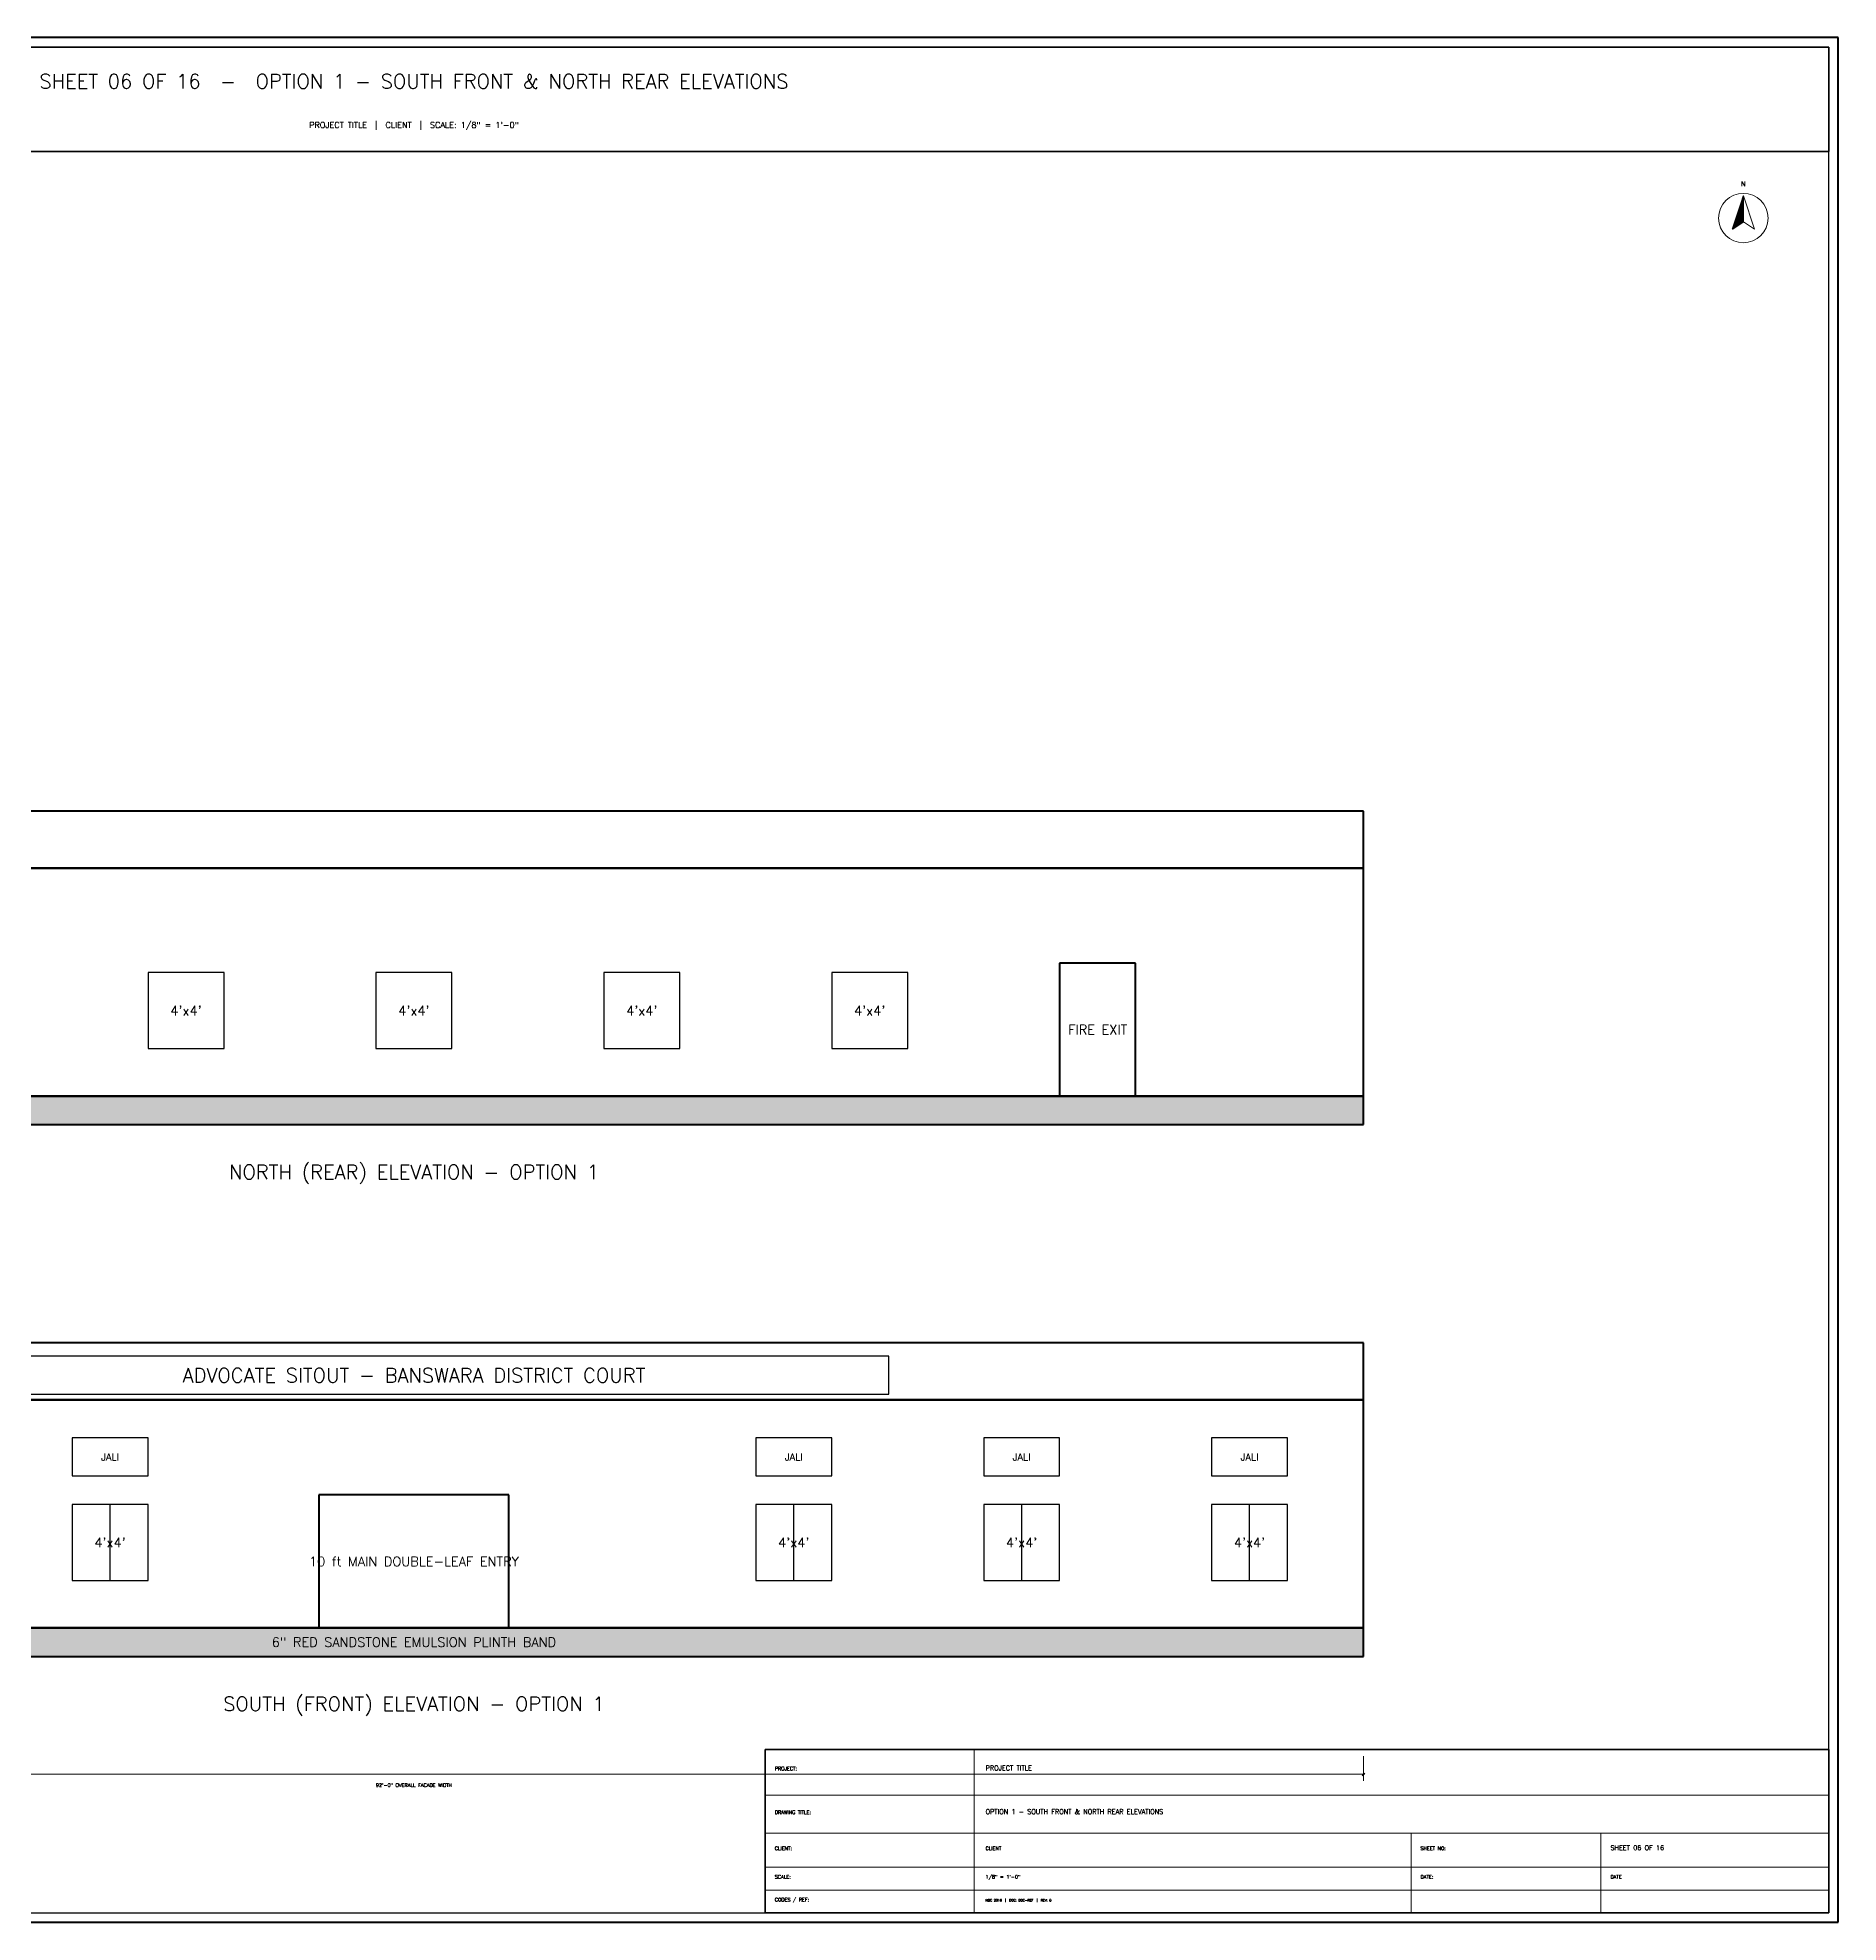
# Model space of a CAD drawing. Header units: inches. Extents: x 0 to 1800, y 0 to 1191.
# Drawn here: x 662 to 1800, y 0 to 1191 of the extents above; entities that cross this region are included whole.
import ezdxf
from ezdxf.enums import TextEntityAlignment as Align

# ---------------------------------------------------------------- set-up
doc = ezdxf.new("R2010")
doc.units = ezdxf.units.IN
doc.header["$MEASUREMENT"] = 0
for name, color, linetype in [('A-DIM', 4, 'Continuous'), ('A-DOOR', 2, 'Continuous'), ('A-HATCH', 8, 'Continuous'), ('A-JALI', 6, 'Continuous'), ('A-TEXT', 7, 'Continuous'), ('A-TEXT-TTL', 7, 'Continuous'), ('A-TTLB', 7, 'Continuous'), ('A-WALL', 7, 'Continuous'), ('A-WINDOW', 4, 'Continuous')]:
    doc.layers.add(name, color=color, linetype=linetype)
doc.styles.add('SIMPLEX', font='simplex.shx')

msp = doc.modelspace()

# ---------------------------------------------------------------- hatches: boundary and pattern name
at = {"layer": 'A-HATCH'}
h = msp.add_hatch(dxfattribs=at)
h.set_pattern_fill('SOLID')
h.paths.add_polyline_path([(300, 504), (1500, 504), (1500, 522), (300, 522)])
h = msp.add_hatch(dxfattribs=at)
h.set_pattern_fill('SOLID')
h.paths.add_polyline_path([(300, 168), (1500, 168), (1500, 186), (300, 186)])
at = {"layer": 'A-TTLB'}
h = msp.add_hatch(dxfattribs=at)
h.set_pattern_fill('SOLID')
h.paths.add_polyline_path([(1740, 1090.7), (1733, 1069.6), (1740, 1074.3)])

# ---------------------------------------------------------------- linework, layer by layer
at = {"layer": 'A-DIM', "lineweight": 13}
msp.add_line((1500, 105), (1500, 89.4), dxfattribs=at)
at = {"layer": 'A-DIM', "lineweight": 18}
msp.add_line((300, 93.6), (1500, 93.6), dxfattribs=at)
at = {"layer": 'A-DIM', "lineweight": 30}
msp.add_line((1499.2, 92.8), (1500.8, 94.3), dxfattribs=at)
at = {"layer": 'A-DOOR', "lineweight": 40}
for p, q in [((1356, 606), (1308, 606)), ((1308, 606), (1308, 522)), ((1356, 522), (1356, 606)), ((1308, 522), (1356, 522))]:
    msp.add_line(p, q, dxfattribs=at)
at = {"layer": 'A-DOOR', "lineweight": 50}
for p, q in [((960, 270), (840, 270)), ((840, 270), (840, 186)), ((960, 186), (960, 270)), ((840, 186), (960, 186))]:
    msp.add_line(p, q, dxfattribs=at)
at = {"layer": 'A-JALI', "lineweight": 25}
for p, q in [((732, 306), (684, 306)), ((684, 306), (684, 282)), ((732, 282), (732, 306)), ((1164, 306), (1116, 306)), ((1116, 306), (1116, 282)), ((1164, 282), (1164, 306)), ((1308, 306), (1260, 306)), ((1260, 306), (1260, 282)), ((1308, 282), (1308, 306)), ((1452, 306), (1404, 306)), ((1404, 306), (1404, 282)), ((1452, 282), (1452, 306)), ((684, 282), (732, 282)), ((1116, 282), (1164, 282)), ((1260, 282), (1308, 282)), ((1404, 282), (1452, 282))]:
    msp.add_line(p, q, dxfattribs=at)
at = {"layer": 'A-TEXT-TTL', "lineweight": 25}
for p, q in [((1200, 357.6), (600, 357.6)), ((1200, 333.6), (1200, 357.6)), ((600, 333.6), (1200, 333.6))]:
    msp.add_line(p, q, dxfattribs=at)
at = {"layer": 'A-TTLB', "lineweight": 50}
for p, q in [((1800, 1190.7), (0, 1190.7)), ((1800, 0), (1800, 1190.7)), ((0, 0), (1800, 0))]:
    msp.add_line(p, q, dxfattribs=at)
at = {"layer": 'A-TTLB', "lineweight": 25}
for p, q in [((1794, 1184.7), (6, 1184.7)), ((1794, 6), (1794, 1184.7)), ((6, 6), (1794, 6))]:
    msp.add_line(p, q, dxfattribs=at)
at = {"layer": 'A-TTLB', "lineweight": 35}
for p, q in [((1794, 1184.7), (6, 1184.7)), ((1794, 1118.7), (1794, 1184.7)), ((6, 1118.7), (1794, 1118.7)), ((1794, 109.2), (1122, 109.2)), ((1122, 109.2), (1122, 6)), ((1794, 6), (1794, 109.2)), ((1122, 6), (1794, 6))]:
    msp.add_line(p, q, dxfattribs=at)
at = {"layer": 'A-TTLB', "lineweight": 20}
for p, q in [((1740, 1090.7), (1747, 1069.6)), ((1747, 1069.6), (1740, 1074.3)), ((1254, 6), (1254, 109.2)), ((1122, 80.4), (1794, 80.4)), ((1122, 56.4), (1794, 56.4)), ((1530, 6), (1530, 56.4)), ((1650, 6), (1650, 56.4)), ((1122, 34.8), (1794, 34.8)), ((1122, 20.4), (1794, 20.4))]:
    msp.add_line(p, q, dxfattribs=at)
msp.add_circle((1740, 1076.7), 15.6, dxfattribs=at)
at = {"layer": 'A-WALL', "lineweight": 40}
for p, q in [((1500, 702), (300, 702)), ((1500, 666), (1500, 702)), ((1500, 666), (300, 666)), ((300, 666), (1500, 666)), ((1500, 522), (1500, 666)), ((1500, 522), (300, 522)), ((300, 522), (1500, 522)), ((1500, 504), (1500, 522)), ((300, 504), (1500, 504)), ((1500, 366), (300, 366)), ((1500, 330), (1500, 366)), ((1500, 330), (300, 330)), ((300, 330), (1500, 330)), ((1500, 186), (1500, 330)), ((1500, 186), (300, 186)), ((300, 186), (1500, 186)), ((1500, 168), (1500, 186)), ((300, 168), (1500, 168))]:
    msp.add_line(p, q, dxfattribs=at)
at = {"layer": 'A-WINDOW', "lineweight": 30}
for p, q in [((780, 600), (732, 600)), ((732, 600), (732, 552)), ((780, 552), (780, 600)), ((924, 600), (876, 600)), ((876, 600), (876, 552)), ((924, 552), (924, 600)), ((1068, 600), (1020, 600)), ((1020, 600), (1020, 552)), ((1068, 552), (1068, 600)), ((1212, 600), (1164, 600)), ((1164, 600), (1164, 552)), ((1212, 552), (1212, 600)), ((732, 552), (780, 552)), ((876, 552), (924, 552)), ((1020, 552), (1068, 552)), ((1164, 552), (1212, 552)), ((732, 264), (684, 264)), ((684, 264), (684, 216)), ((732, 216), (732, 264)), ((1164, 264), (1116, 264)), ((1116, 264), (1116, 216)), ((1164, 216), (1164, 264)), ((1308, 264), (1260, 264)), ((1260, 264), (1260, 216)), ((1308, 216), (1308, 264)), ((1452, 264), (1404, 264)), ((1404, 264), (1404, 216)), ((1452, 216), (1452, 264)), ((684, 216), (732, 216)), ((1116, 216), (1164, 216)), ((1260, 216), (1308, 216)), ((1404, 216), (1452, 216))]:
    msp.add_line(p, q, dxfattribs=at)
at = {"layer": 'A-WINDOW'}
for p, q in [((708, 216), (708, 264)), ((1140, 216), (1140, 264)), ((1284, 216), (1284, 264)), ((1428, 216), (1428, 264))]:
    msp.add_line(p, q, dxfattribs=at)

# ---------------------------------------------------------------- texts
at = {"layer": 'A-DIM', "style": 'SIMPLEX'}
msp.add_text('92\'-0" OVERALL FACADE WIDTH', height=2.25, dxfattribs=at).set_placement((900, 87.8), align=Align.TOP_CENTER)
at = {"layer": 'A-DOOR', "style": 'SIMPLEX'}
for s, p in [('FIRE EXIT', (1332, 564)), ('10 ft MAIN DOUBLE-LEAF ENTRY', (900, 228))]:
    msp.add_text(s, height=6, dxfattribs=at).set_placement(p, align=Align.MIDDLE_CENTER)
at = {"layer": 'A-JALI', "style": 'SIMPLEX'}
for p in [(708, 294), (1140, 294), (1284, 294), (1428, 294)]:
    msp.add_text('JALI', height=4.5, dxfattribs=at).set_placement(p, align=Align.MIDDLE_CENTER)
at = {"layer": 'A-TEXT', "style": 'SIMPLEX'}
for s, height, p in [('CLIENT', 2.25, (1261.2, 45.6)), ('1/8" = 1\'-0"', 2.25, (1261.2, 27.6)), ('DATE', 2.25, (1656, 27.6)), ('NBC 2016  |  DOC: DOC-REF  |  REV: 0', 1.5, (1261.2, 13.2))]:
    msp.add_text(s, height=height, dxfattribs=at).set_placement(p)
at = {"layer": 'A-TEXT-TTL', "style": 'SIMPLEX'}
for s, height, p in [('SHEET 06 OF 16  -  OPTION 1 - SOUTH FRONT & NORTH REAR ELEVATIONS', 9, (900, 1163.1)), ('PROJECT TITLE  |  CLIENT  |  SCALE: 1/8" = 1\'-0"', 3.75, (900, 1135.5)), ('N', 3, (1740, 1098.3)), ('NORTH (REAR) ELEVATION - OPTION 1', 9, (900, 474)), ('ADVOCATE SITOUT - BANSWARA DISTRICT COURT', 9, (900, 345.6)), ('6" RED SANDSTONE EMULSION PLINTH BAND', 6, (900, 177)), ('SOUTH (FRONT) ELEVATION - OPTION 1', 9, (900, 138))]:
    msp.add_text(s, height=height, dxfattribs=at).set_placement(p, align=Align.MIDDLE_CENTER)
for s, height, p in [('PROJECT:', 2.25, (1128, 96)), ('PROJECT TITLE', 3, (1261.2, 96)), ('DRAWING TITLE:', 2.25, (1128, 68.4)), ('OPTION 1 - SOUTH FRONT & NORTH REAR ELEVATIONS', 3, (1261.2, 68.4)), ('CLIENT:', 2.25, (1128, 45.6)), ('SHEET NO:', 2.25, (1536, 45.6)), ('SHEET 06 OF 16', 3, (1656, 45.6)), ('SCALE:', 2.25, (1128, 27.6)), ('DATE:', 2.25, (1536, 27.6)), ('CODES / REF:', 2.25, (1128, 13.2))]:
    msp.add_text(s, height=height, dxfattribs=at).set_placement(p)
at = {"layer": 'A-WINDOW', "style": 'SIMPLEX'}
for p in [(756, 576), (900, 576), (1044, 576), (1188, 576), (708, 240), (1140, 240), (1284, 240), (1428, 240)]:
    msp.add_text("4'x4'", height=6, dxfattribs=at).set_placement(p, align=Align.MIDDLE_CENTER)

doc.saveas('drawing.dxf')
